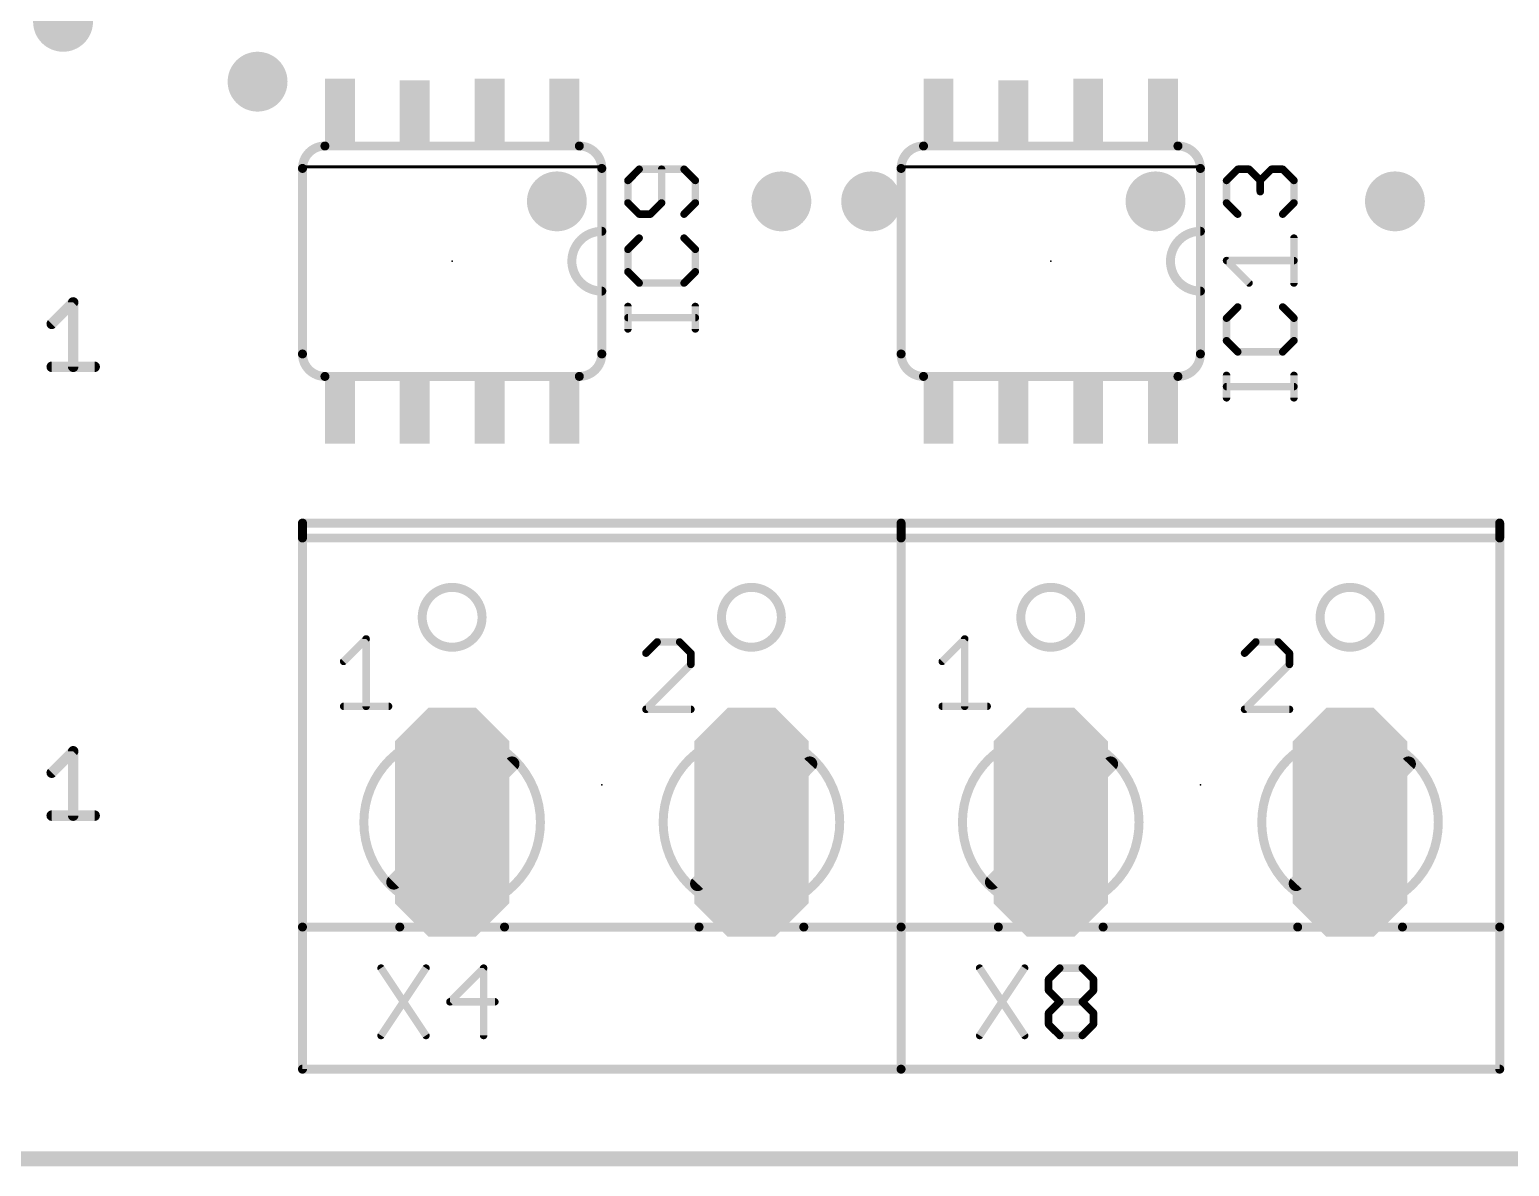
# Model space of a CAD drawing. Extents: x -10 to 136, y 0 to 101.
# Drawn here: x 66.49 to 91.6, y -0.13 to 19.17 of the extents above; entities that cross this region are included whole.
import ezdxf

# ---------------------------------------------------------------- set-up
doc = ezdxf.new("R2010")
doc.units = 0
for name, color, linetype in [('17', 92, 'CONTINUOUS'), ('18', 92, 'CONTINUOUS'), ('20', 7, 'CONTINUOUS'), ('21', 253, 'CONTINUOUS'), ('23', 7, 'CONTINUOUS'), ('25', 253, 'CONTINUOUS'), ('51', 253, 'CONTINUOUS')]:
    doc.layers.add(name, color=color, linetype=linetype)

# ---------------------------------------------------------------- blocks, each defined once
blk = doc.blocks.new('RECT')
blk.add_solid([(-0.5, -0.5), (0.5, -0.5), (-0.5, 0.5), (0.5, 0.5)])
blk = doc.blocks.new('LONGP100')
at = {"const_width": 0.5}
blk.add_lwpolyline([(-0.75, -0.1036), (-0.75, 0.1036), (-0.6036, 0.25), (0.6036, 0.25), (0.75, 0.1036), (0.75, -0.1036), (0.6036, -0.25), (-0.6036, -0.25), (-0.75, -0.1036), (-0.75, 0.1036)], dxfattribs=at)
blk = doc.blocks.new('ROUNDV')
at = {"const_width": 0.5}
blk.add_lwpolyline([(0, -0.25, 1), (0, 0.25, 1), (0, -0.25)], format="xyb", dxfattribs=at)

msp = doc.modelspace()

# ---------------------------------------------------------------- linework, layer by layer
at = {"layer": '20', "const_width": 0.254}
msp.add_lwpolyline([(0, 0), (135.89, 0)], dxfattribs=at)
at = {"layer": '21'}
for points, const_width in [([(71.501, 17.1958, 0.4142), (71.12, 16.8148)], 0.1524), ([(71.501, 17.2339, 1), (71.501, 17.1577)], 0.0762), ([(71.501, 17.1577, 1), (71.501, 17.2339)], 0.0762), ([(76.2, 16.8148, 0.4142), (75.819, 17.1958)], 0.1524), ([(75.819, 17.2339, 1), (75.819, 17.1577)], 0.0762), ([(75.819, 17.1577, 1), (75.819, 17.2339)], 0.0762), ([(81.661, 17.1958, 0.4142), (81.28, 16.8148)], 0.1524), ([(81.661, 17.2339, 1), (81.661, 17.1577)], 0.0762), ([(81.661, 17.1577, 1), (81.661, 17.2339)], 0.0762), ([(86.36, 16.8148, 0.4142), (85.979, 17.1958)], 0.1524), ([(85.979, 17.2339, 1), (85.979, 17.1577)], 0.0762), ([(85.979, 17.1577, 1), (85.979, 17.2339)], 0.0762), ([(71.1581, 16.8148, 1), (71.0819, 16.8148)], 0.0762), ([(71.0819, 16.8148, 1), (71.1581, 16.8148)], 0.0762), ([(71.12, 16.8529, 1), (71.12, 16.8275)], 0.0254), ([(76.2381, 16.8148, 1), (76.1619, 16.8148)], 0.0762), ([(76.1619, 16.8148, 1), (76.2381, 16.8148)], 0.0762), ([(76.2, 16.8275, 1), (76.2, 16.8529)], 0.0254), ([(81.3181, 16.8148, 1), (81.2419, 16.8148)], 0.0762), ([(81.2419, 16.8148, 1), (81.3181, 16.8148)], 0.0762), ([(81.28, 16.8529, 1), (81.28, 16.8275)], 0.0254), ([(86.3981, 16.8148, 1), (86.3219, 16.8148)], 0.0762), ([(86.3219, 16.8148, 1), (86.3981, 16.8148)], 0.0762), ([(86.36, 16.8275, 1), (86.36, 16.8529)], 0.0254), ([(76.2, 15.748, 1), (76.2, 14.732)], 0.1524), ([(76.2, 15.7099, 1), (76.2, 15.7861)], 0.0762), ([(86.36, 15.748, 1), (86.36, 14.732)], 0.1524), ([(86.36, 15.7099, 1), (86.36, 15.7861)], 0.0762), ([(67.2728, 14.5409, 1), (67.1839, 14.5409)], 0.0889), ([(67.2597, 14.5095, 1), (67.1969, 14.5723)], 0.0889), ([(76.2, 14.6939, 1), (76.2, 14.7701)], 0.0762), ([(86.36, 14.6939, 1), (86.36, 14.7701)], 0.0762), ([(66.8326, 14.2079, 1), (66.8954, 14.1451)], 0.0889), ([(71.12, 13.6652, 0.4142), (71.501, 13.2842)], 0.1524), ([(71.1581, 13.6652, 1), (71.0819, 13.6652)], 0.0762), ([(71.0819, 13.6652, 1), (71.1581, 13.6652)], 0.0762), ([(75.819, 13.2842, 0.4142), (76.2, 13.6652)], 0.1524), ([(76.2381, 13.6652, 1), (76.1619, 13.6652)], 0.0762), ([(76.1619, 13.6652, 1), (76.2381, 13.6652)], 0.0762), ([(81.28, 13.6652, 0.4142), (81.661, 13.2842)], 0.1524), ([(81.3181, 13.6652, 1), (81.2419, 13.6652)], 0.0762), ([(81.2419, 13.6652, 1), (81.3181, 13.6652)], 0.0762), ([(85.979, 13.2842, 0.4142), (86.36, 13.6652)], 0.1524), ([(86.3981, 13.6652, 1), (86.3219, 13.6652)], 0.0762), ([(86.3219, 13.6652, 1), (86.3981, 13.6652)], 0.0762), ([(66.864, 13.4923, 1), (66.864, 13.4034)], 0.0889), ([(67.1839, 13.4478, 1), (67.2728, 13.4478)], 0.0889), ([(67.5927, 13.4034, 1), (67.5927, 13.4923)], 0.0889), ([(71.501, 13.3223, 1), (71.501, 13.2461)], 0.0762), ([(71.501, 13.2461, 1), (71.501, 13.3223)], 0.0762), ([(75.819, 13.3223, 1), (75.819, 13.2461)], 0.0762), ([(75.819, 13.2461, 1), (75.819, 13.3223)], 0.0762), ([(81.661, 13.3223, 1), (81.661, 13.2461)], 0.0762), ([(81.661, 13.2461, 1), (81.661, 13.3223)], 0.0762), ([(85.979, 13.3223, 1), (85.979, 13.2461)], 0.0762), ([(85.979, 13.2461, 1), (85.979, 13.3223)], 0.0762), ([(71.1581, 10.795, 1), (71.0819, 10.795)], 0.0762), ([(71.12, 10.8331, 1), (71.12, 10.7569)], 0.0762), ([(81.3181, 10.795, 1), (81.2419, 10.795)], 0.0762), ([(81.3181, 10.795, 1), (81.2419, 10.795)], 0.0762), ([(81.28, 10.8331, 1), (81.28, 10.7569)], 0.0762), ([(81.28, 10.7569, 1), (81.28, 10.8331)], 0.0762), ([(91.4781, 10.795, 1), (91.4019, 10.795)], 0.0762), ([(91.44, 10.7569, 1), (91.44, 10.8331)], 0.0762), ([(71.12, 10.5791, 1), (71.12, 10.5029)], 0.0762), ([(71.1581, 10.541, 1), (71.0819, 10.541)], 0.0762), ([(71.0819, 10.541, 1), (71.1581, 10.541)], 0.0762), ([(81.3181, 10.541, 1), (81.2419, 10.541)], 0.0762), ([(81.28, 10.5791, 1), (81.28, 10.5029)], 0.0762), ([(81.3181, 10.541, 1), (81.2419, 10.541)], 0.0762), ([(81.2419, 10.541, 1), (81.3181, 10.541)], 0.0762), ([(81.2419, 10.541, 1), (81.3181, 10.541)], 0.0762), ([(81.28, 10.5029, 1), (81.28, 10.5791)], 0.0762), ([(91.4781, 10.541, 1), (91.4019, 10.541)], 0.0762), ([(91.4019, 10.541, 1), (91.4781, 10.541)], 0.0762), ([(91.44, 10.5029, 1), (91.44, 10.5791)], 0.0762), ([(73.66, 8.6868, 1), (73.66, 9.7028, 1), (73.66, 8.6868)], 0.1524), ([(78.74, 8.6868, 1), (78.74, 9.7028, 1), (78.74, 8.6868)], 0.1524), ([(83.82, 8.6868, 1), (83.82, 9.7028, 1), (83.82, 8.6868)], 0.1524), ([(88.9, 8.6868, 1), (88.9, 9.7028, 1), (88.9, 8.6868)], 0.1524), ([(67.2728, 6.9209, 1), (67.1839, 6.9209)], 0.0889), ([(67.2597, 6.8895, 1), (67.1969, 6.9523)], 0.0889), ([(66.8326, 6.5879, 1), (66.8954, 6.5251)], 0.0889), ([(66.864, 5.8723, 1), (66.864, 5.7833)], 0.0889), ([(67.1839, 5.8278, 1), (67.2728, 5.8278)], 0.0889), ([(67.5927, 5.7833, 1), (67.5927, 5.8723)], 0.0889), ([(71.12, 3.9751, 1), (71.12, 3.8989)], 0.0762), ([(71.1581, 3.937, 1), (71.0819, 3.937)], 0.0762), ([(71.0819, 3.937, 1), (71.1581, 3.937)], 0.0762), ([(72.771, 3.8989, 1), (72.771, 3.9751)], 0.0762), ([(74.549, 3.9751, 1), (74.549, 3.8989)], 0.0762), ([(77.851, 3.8989, 1), (77.851, 3.9751)], 0.0762), ([(79.629, 3.9751, 1), (79.629, 3.8989)], 0.0762), ([(81.3181, 3.937, 1), (81.2419, 3.937)], 0.0762), ([(81.28, 3.9751, 1), (81.28, 3.8989)], 0.0762), ([(81.3181, 3.937, 1), (81.2419, 3.937)], 0.0762), ([(81.2419, 3.937, 1), (81.3181, 3.937)], 0.0762), ([(81.2419, 3.937, 1), (81.3181, 3.937)], 0.0762), ([(81.28, 3.8989, 1), (81.28, 3.9751)], 0.0762), ([(82.931, 3.8989, 1), (82.931, 3.9751)], 0.0762), ([(84.709, 3.9751, 1), (84.709, 3.8989)], 0.0762), ([(88.011, 3.8989, 1), (88.011, 3.9751)], 0.0762), ([(89.789, 3.9751, 1), (89.789, 3.8989)], 0.0762), ([(91.4781, 3.937, 1), (91.4019, 3.937)], 0.0762), ([(91.4019, 3.937, 1), (91.4781, 3.937)], 0.0762), ([(91.44, 3.8989, 1), (91.44, 3.9751)], 0.0762), ([(71.12, 1.5621, 1), (71.12, 1.4859)], 0.0762), ([(71.0819, 1.524, 1), (71.1581, 1.524)], 0.0762), ([(81.28, 1.5621, 1), (81.28, 1.4859)], 0.0762), ([(81.2419, 1.524, 1), (81.3181, 1.524)], 0.0762), ([(81.2419, 1.524, 1), (81.3181, 1.524)], 0.0762), ([(81.28, 1.4859, 1), (81.28, 1.5621)], 0.0762), ([(91.4019, 1.524, 1), (91.4781, 1.524)], 0.0762), ([(91.44, 1.4859, 1), (91.44, 1.5621)], 0.0762)]:
    msp.add_lwpolyline(points, format="xyb", dxfattribs=dict(at, const_width=const_width))
for points, const_width in [([(75.819, 17.1958), (71.501, 17.1958)], 0.1524), ([(85.979, 17.1958), (81.661, 17.1958)], 0.1524), ([(71.12, 16.8148), (71.12, 13.6652)], 0.1524), ([(76.2, 16.8402), (71.12, 16.8402)], 0.0508), ([(76.2, 13.6652), (76.2, 16.8148)], 0.1524), ([(81.28, 16.8148), (81.28, 13.6652)], 0.1524), ([(86.36, 16.8402), (81.28, 16.8402)], 0.0508), ([(86.36, 13.6652), (86.36, 16.8148)], 0.1524), ([(66.864, 14.1765), (67.2283, 14.5409)], 0.1778), ([(67.2283, 14.5409), (67.2283, 13.4478)], 0.1778), ([(66.864, 13.4478), (67.5927, 13.4478)], 0.1778), ([(71.501, 13.2842), (75.819, 13.2842)], 0.1524), ([(81.661, 13.2842), (85.979, 13.2842)], 0.1524), ([(71.12, 10.541), (71.12, 10.795)], 0.1524), ([(71.12, 10.795), (81.28, 10.795)], 0.1524), ([(81.28, 10.541), (81.28, 10.795)], 0.1524), ([(81.28, 10.541), (81.28, 10.795)], 0.1524), ([(81.28, 10.795), (91.44, 10.795)], 0.1524), ([(91.44, 10.541), (91.44, 10.795)], 0.1524), ([(71.12, 10.541), (81.28, 10.541)], 0.1524), ([(71.12, 10.541), (71.12, 3.937)], 0.1524), ([(81.28, 3.937), (81.28, 10.541)], 0.1524), ([(81.28, 10.541), (91.44, 10.541)], 0.1524), ([(81.28, 10.541), (81.28, 3.937)], 0.1524), ([(91.44, 3.937), (91.44, 10.541)], 0.1524), ([(66.864, 6.5565), (67.2283, 6.9209)], 0.1778), ([(67.2283, 6.9209), (67.2283, 5.8278)], 0.1778), ([(66.864, 5.8278), (67.5927, 5.8278)], 0.1778), ([(71.12, 3.937), (72.771, 3.937)], 0.1524), ([(71.12, 3.937), (71.12, 1.524)], 0.1524), ([(74.549, 3.937), (77.851, 3.937)], 0.1524), ([(79.629, 3.937), (81.28, 3.937)], 0.1524), ([(81.28, 1.524), (81.28, 3.937)], 0.1524), ([(81.28, 3.937), (82.931, 3.937)], 0.1524), ([(81.28, 3.937), (81.28, 1.524)], 0.1524), ([(84.709, 3.937), (88.011, 3.937)], 0.1524), ([(89.789, 3.937), (91.44, 3.937)], 0.1524), ([(91.44, 1.524), (91.44, 3.937)], 0.1524), ([(81.28, 1.524), (71.12, 1.524)], 0.1524), ([(91.44, 1.524), (81.28, 1.524)], 0.1524)]:
    msp.add_lwpolyline(points, dxfattribs=dict(at, const_width=const_width))
at = {"layer": '23'}
for p in [(73.66, 15.24), (83.82, 15.24), (76.2, 6.35), (86.36, 6.35)]:
    msp.add_point(p, dxfattribs=at)
at = {"layer": '25', "const_width": 0.127}
for points in [[(76.8342, 16.8016), (76.6436, 16.6109)], [(77.5969, 16.8016), (76.8342, 16.8016)], [(77.2156, 16.2296), (77.2156, 16.8016)], [(77.7875, 16.6109), (77.5969, 16.8016)], [(86.8036, 16.6108), (86.9942, 16.8015)], [(86.9942, 16.8015), (87.1849, 16.8015)], [(87.1849, 16.8015), (87.3756, 16.6108)], [(87.3756, 16.6108), (87.5662, 16.8015)], [(87.5662, 16.8015), (87.7569, 16.8015)], [(87.7569, 16.8015), (87.9475, 16.6108)], [(76.6436, 16.6109), (76.6436, 16.2296)], [(77.7875, 16.2296), (77.7875, 16.6109)], [(86.8036, 16.2295), (86.8036, 16.6108)], [(87.3756, 16.6108), (87.3756, 16.4202)], [(87.9475, 16.6108), (87.9475, 16.2295)], [(76.6436, 16.2296), (76.8342, 16.039)], [(76.8342, 16.039), (77.0249, 16.039)], [(77.0249, 16.039), (77.2156, 16.2296)], [(77.5969, 16.039), (77.7875, 16.2296)], [(86.9942, 16.0389), (86.8036, 16.2295)], [(87.9475, 16.2295), (87.7569, 16.0389)], [(76.8342, 15.6323), (76.6436, 15.4416)], [(77.7875, 15.4416), (77.5969, 15.6323)], [(87.9475, 14.8696), (87.9475, 15.6322)], [(76.6436, 15.4416), (76.6436, 15.0603)], [(77.7875, 15.0603), (77.7875, 15.4416)], [(76.6436, 15.0603), (76.8342, 14.8697)], [(77.5969, 14.8697), (77.7875, 15.0603)], [(87.1849, 14.8696), (86.8036, 15.2509)], [(86.8036, 15.2509), (87.9475, 15.2509)], [(76.8342, 14.8697), (77.5969, 14.8697)], [(76.6436, 14.0902), (76.6436, 14.4715)], [(77.7875, 14.2808), (76.6436, 14.2808)], [(77.7875, 14.0902), (77.7875, 14.4715)], [(86.9942, 14.4629), (86.8036, 14.2722)], [(86.8036, 14.2722), (86.8036, 13.8909)], [(87.9475, 14.2722), (87.7569, 14.4629)], [(87.9475, 13.8909), (87.9475, 14.2722)], [(86.8036, 13.8909), (86.9942, 13.7003)], [(87.7569, 13.7003), (87.9475, 13.8909)], [(86.9942, 13.7003), (87.7569, 13.7003)], [(86.8036, 12.9208), (86.8036, 13.3021)], [(87.9475, 12.9208), (87.9475, 13.3021)], [(87.9475, 13.1114), (86.8036, 13.1114)], [(72.4535, 3.2394), (73.2161, 2.0955)], [(73.2161, 3.2394), (72.4535, 2.0955)], [(74.1947, 3.2394), (73.6228, 2.6674)], [(74.1947, 2.0955), (74.1947, 3.2394)], [(82.6135, 3.2394), (83.3761, 2.0955)], [(83.3761, 3.2394), (82.6135, 2.0955)], [(83.7828, 3.0488), (83.9734, 3.2394)], [(83.9734, 3.2394), (84.3547, 3.2394)], [(84.3547, 3.2394), (84.5454, 3.0488)], [(83.7828, 2.8581), (83.7828, 3.0488)], [(84.5454, 3.0488), (84.5454, 2.8581)], [(83.9734, 2.6674), (83.7828, 2.8581)], [(84.5454, 2.8581), (84.3547, 2.6674)], [(73.6228, 2.6674), (74.3854, 2.6674)], [(83.7828, 2.4768), (83.9734, 2.6674)], [(83.7828, 2.2861), (83.7828, 2.4768)], [(83.9734, 2.6674), (84.3547, 2.6674)], [(84.3547, 2.6674), (84.5454, 2.4768)], [(84.5454, 2.4768), (84.5454, 2.2861)], [(83.9734, 2.0955), (83.7828, 2.2861)], [(84.5454, 2.2861), (84.3547, 2.0955)], [(84.3547, 2.0955), (83.9734, 2.0955)]]:
    msp.add_lwpolyline(points, dxfattribs=at)
at = {"layer": '25', "const_width": 0.0635}
for points in [[(76.8342, 16.8333, 1), (76.8342, 16.7699)], [(76.8567, 16.7792, 1), (76.8117, 16.824)], [(77.2474, 16.8016, 1), (77.1839, 16.8016)], [(77.6194, 16.824, 1), (77.5744, 16.7792)], [(77.5969, 16.7699, 1), (77.5969, 16.8333)], [(86.9942, 16.8332, 1), (86.9942, 16.7698)], [(87.0167, 16.7791, 1), (86.9717, 16.8239)], [(87.2074, 16.824, 1), (87.1624, 16.779)], [(87.1849, 16.7698, 1), (87.1849, 16.8332)], [(87.5662, 16.8332, 1), (87.5662, 16.7698)], [(87.5887, 16.7791, 1), (87.5437, 16.8239)], [(87.7794, 16.8239, 1), (87.7344, 16.7791)], [(87.7569, 16.7698, 1), (87.7569, 16.8332)], [(76.6211, 16.6333, 1), (76.6661, 16.5885)], [(76.6754, 16.6109, 1), (76.6119, 16.6109)], [(77.8193, 16.6109, 1), (77.7558, 16.6109)], [(77.765, 16.5885, 1), (77.81, 16.6333)], [(86.8354, 16.6108, 1), (86.7719, 16.6108)], [(86.7811, 16.6332, 1), (86.8261, 16.5884)], [(87.3531, 16.6332, 1), (87.3981, 16.5884)], [(87.4074, 16.6108, 1), (87.3439, 16.6108)], [(87.3531, 16.5883, 1), (87.3981, 16.6333)], [(87.9793, 16.6108, 1), (87.9158, 16.6108)], [(87.925, 16.5884, 1), (87.97, 16.6332)], [(87.3439, 16.4202, 1), (87.4074, 16.4202)], [(76.6661, 16.2521, 1), (76.6211, 16.2071)], [(76.6119, 16.2296, 1), (76.6754, 16.2296)], [(76.8342, 16.0708, 1), (76.8342, 16.0073)], [(76.8117, 16.0165, 1), (76.8567, 16.0615)], [(77.0025, 16.0615, 1), (77.0473, 16.0165)], [(77.0249, 16.0073, 1), (77.0249, 16.0708)], [(77.1839, 16.2296, 1), (77.2474, 16.2296)], [(77.238, 16.2071, 1), (77.1932, 16.2521)], [(77.5744, 16.0615, 1), (77.6194, 16.0165)], [(77.7558, 16.2296, 1), (77.8193, 16.2296)], [(77.81, 16.2071, 1), (77.765, 16.2521)], [(86.8261, 16.252, 1), (86.7811, 16.207)], [(86.7719, 16.2295, 1), (86.8354, 16.2295)], [(86.9717, 16.0164, 1), (87.0167, 16.0614)], [(87.7344, 16.0614, 1), (87.7794, 16.0164)], [(87.9158, 16.2295, 1), (87.9793, 16.2295)], [(87.97, 16.207, 1), (87.925, 16.252)], [(76.8567, 15.6099, 1), (76.8117, 15.6547)], [(77.6194, 15.6547, 1), (77.5744, 15.6099)], [(87.9793, 15.6322, 1), (87.9158, 15.6322)], [(76.6211, 15.464, 1), (76.6661, 15.4192)], [(76.6754, 15.4416, 1), (76.6119, 15.4416)], [(77.8193, 15.4416, 1), (77.7558, 15.4416)], [(77.765, 15.4192, 1), (77.81, 15.464)], [(76.6661, 15.0828, 1), (76.6211, 15.0378)], [(76.6119, 15.0603, 1), (76.6754, 15.0603)], [(77.7558, 15.0603, 1), (77.8193, 15.0603)], [(77.81, 15.0378, 1), (77.765, 15.0828)], [(86.8261, 15.2734, 1), (86.7811, 15.2284)], [(86.8036, 15.2827, 1), (86.8036, 15.2192)], [(87.9475, 15.2192, 1), (87.9475, 15.2827)], [(76.8342, 14.9015, 1), (76.8342, 14.8379)], [(76.8117, 14.8472, 1), (76.8567, 14.8922)], [(77.5744, 14.8922, 1), (77.6194, 14.8472)], [(77.5969, 14.8379, 1), (77.5969, 14.9015)], [(87.1624, 14.8471, 1), (87.2074, 14.8921)], [(87.9158, 14.8696, 1), (87.9793, 14.8696)], [(76.6436, 14.3126, 1), (76.6436, 14.2491)], [(76.6754, 14.4715, 1), (76.6119, 14.4715)], [(77.8193, 14.4715, 1), (77.7558, 14.4715)], [(77.7875, 14.2491, 1), (77.7875, 14.3126)], [(86.8354, 14.2722, 1), (86.7719, 14.2722)], [(86.7811, 14.2946, 1), (86.8261, 14.2498)], [(87.0167, 14.4405, 1), (86.9717, 14.4853)], [(87.7794, 14.4853, 1), (87.7344, 14.4405)], [(87.9793, 14.2722, 1), (87.9158, 14.2722)], [(87.925, 14.2498, 1), (87.97, 14.2946)], [(76.6119, 14.0902, 1), (76.6754, 14.0902)], [(77.7558, 14.0902, 1), (77.8193, 14.0902)], [(86.8261, 13.9134, 1), (86.7811, 13.8684)], [(86.7719, 13.8909, 1), (86.8354, 13.8909)], [(87.9158, 13.8909, 1), (87.9793, 13.8909)], [(87.97, 13.8684, 1), (87.925, 13.9134)], [(86.9942, 13.7321, 1), (86.9942, 13.6685)], [(86.9717, 13.6778, 1), (87.0167, 13.7228)], [(87.7344, 13.7228, 1), (87.7794, 13.6778)], [(87.7569, 13.6685, 1), (87.7569, 13.7321)], [(86.8354, 13.3021, 1), (86.7719, 13.3021)], [(87.9793, 13.3021, 1), (87.9158, 13.3021)], [(86.8036, 13.1432, 1), (86.8036, 13.0797)], [(87.9475, 13.0797, 1), (87.9475, 13.1432)], [(86.7719, 12.9208, 1), (86.8354, 12.9208)], [(87.9158, 12.9208, 1), (87.9793, 12.9208)], [(72.4799, 3.257, 1), (72.4271, 3.2218)], [(73.2425, 3.2218, 1), (73.1897, 3.257)], [(74.2264, 3.2394, 1), (74.1629, 3.2394)], [(74.2172, 3.217, 1), (74.1722, 3.2618)], [(82.6399, 3.257, 1), (82.5871, 3.2218)], [(83.4025, 3.2218, 1), (83.3497, 3.257)], [(83.9734, 3.2712, 1), (83.9734, 3.2077)], [(83.9959, 3.2169, 1), (83.9509, 3.2619)], [(84.3771, 3.2619, 1), (84.3323, 3.2169)], [(84.3547, 3.2077, 1), (84.3547, 3.2712)], [(83.7603, 3.0713, 1), (83.8053, 3.0263)], [(83.8146, 3.0488, 1), (83.7511, 3.0488)], [(84.5772, 3.0488, 1), (84.5136, 3.0488)], [(84.523, 3.0263, 1), (84.5678, 3.0713)], [(83.8053, 2.8805, 1), (83.7603, 2.8357)], [(83.7511, 2.8581, 1), (83.8146, 2.8581)], [(84.5136, 2.8581, 1), (84.5772, 2.8581)], [(84.5679, 2.8356, 1), (84.5229, 2.8806)], [(73.6228, 2.6992, 1), (73.6228, 2.6357)], [(73.6003, 2.6898, 1), (73.6453, 2.645)], [(74.3854, 2.6357, 1), (74.3854, 2.6992)], [(83.7603, 2.4993, 1), (83.8053, 2.4543)], [(83.8146, 2.4768, 1), (83.7511, 2.4768)], [(83.9734, 2.6992, 1), (83.9734, 2.6357)], [(83.9959, 2.6449, 1), (83.9509, 2.6899)], [(83.9509, 2.645, 1), (83.9959, 2.6898)], [(84.3322, 2.6899, 1), (84.3772, 2.6449)], [(84.3771, 2.6899, 1), (84.3323, 2.6449)], [(84.3547, 2.6357, 1), (84.3547, 2.6992)], [(84.5772, 2.4768, 1), (84.5136, 2.4768)], [(84.523, 2.4543, 1), (84.5678, 2.4993)], [(83.8053, 2.3086, 1), (83.7603, 2.2636)], [(83.7511, 2.2861, 1), (83.8146, 2.2861)], [(84.5136, 2.2861, 1), (84.5772, 2.2861)], [(84.5678, 2.2636, 1), (84.523, 2.3086)], [(72.4271, 2.1131, 1), (72.4799, 2.0779)], [(73.1897, 2.0779, 1), (73.2425, 2.1131)], [(74.1629, 2.0955, 1), (74.2264, 2.0955)], [(82.5871, 2.1131, 1), (82.6399, 2.0779)], [(83.3497, 2.0779, 1), (83.4025, 2.1131)], [(83.9734, 2.1273, 1), (83.9734, 2.0637)], [(83.9509, 2.073, 1), (83.9959, 2.118)], [(84.3323, 2.118, 1), (84.3771, 2.073)], [(84.3547, 2.0637, 1), (84.3547, 2.1273)]]:
    msp.add_lwpolyline(points, format="xyb", dxfattribs=at)
at = {"layer": '51'}
for points, const_width in [([(71.8185, 8.4461), (72.1998, 8.8274)], 0.127), ([(72.1998, 8.8274), (72.1998, 7.6835)], 0.127), ([(77.1399, 8.7766), (76.9493, 8.586)], 0.127), ([(77.5212, 8.7766), (77.1399, 8.7766)], 0.127), ([(77.7119, 8.586), (77.5212, 8.7766)], 0.127), ([(81.9785, 8.4461), (82.3598, 8.8274)], 0.127), ([(82.3598, 8.8274), (82.3598, 7.6835)], 0.127), ([(87.2999, 8.7766), (87.1093, 8.586)], 0.127), ([(87.6812, 8.7766), (87.2999, 8.7766)], 0.127), ([(87.8719, 8.586), (87.6812, 8.7766)], 0.127), ([(77.7119, 8.3953), (77.7119, 8.586)], 0.127), ([(87.8719, 8.3953), (87.8719, 8.586)], 0.127), ([(76.9493, 7.6327), (77.7119, 8.3953)], 0.127), ([(87.1093, 7.6327), (87.8719, 8.3953)], 0.127), ([(71.8185, 7.6835), (72.5811, 7.6835)], 0.127), ([(77.7119, 7.6327), (76.9493, 7.6327)], 0.127), ([(81.9785, 7.6835), (82.7411, 7.6835)], 0.127), ([(87.8719, 7.6327), (87.1093, 7.6327)], 0.127), ([(72.6694, 4.699), (74.676, 6.7056)], 0.254), ([(77.8256, 4.6736), (79.7306, 6.7056)], 0.254), ([(82.8294, 4.699), (84.836, 6.7056)], 0.254), ([(87.9856, 4.6736), (89.8906, 6.7056)], 0.254), ([(72.771, 3.937), (74.549, 3.937)], 0.1524), ([(77.851, 3.937), (79.629, 3.937)], 0.1524), ([(82.931, 3.937), (84.709, 3.937)], 0.1524), ([(88.011, 3.937), (89.789, 3.937)], 0.1524)]:
    msp.add_lwpolyline(points, dxfattribs=dict(at, const_width=const_width))
for points, const_width in [([(72.2316, 8.8274, 1), (72.1681, 8.8274)], 0.0635), ([(72.2223, 8.8049, 1), (72.1773, 8.8499)], 0.0635), ([(77.1399, 8.8084, 1), (77.1399, 8.7448)], 0.0635), ([(77.1624, 8.7541, 1), (77.1174, 8.7991)], 0.0635), ([(77.5436, 8.7991, 1), (77.4988, 8.7541)], 0.0635), ([(77.5212, 8.7448, 1), (77.5212, 8.8084)], 0.0635), ([(82.3916, 8.8274, 1), (82.3281, 8.8274)], 0.0635), ([(82.3823, 8.8049, 1), (82.3373, 8.8499)], 0.0635), ([(87.2999, 8.8084, 1), (87.2999, 8.7448)], 0.0635), ([(87.3224, 8.7541, 1), (87.2774, 8.7991)], 0.0635), ([(87.7036, 8.7991, 1), (87.6588, 8.7541)], 0.0635), ([(87.6812, 8.7448, 1), (87.6812, 8.8084)], 0.0635), ([(76.9268, 8.6085, 1), (76.9718, 8.5635)], 0.0635), ([(77.7437, 8.586, 1), (77.6801, 8.586)], 0.0635), ([(77.6895, 8.5635, 1), (77.7343, 8.6085)], 0.0635), ([(87.0868, 8.6085, 1), (87.1318, 8.5635)], 0.0635), ([(87.9037, 8.586, 1), (87.8402, 8.586)], 0.0635), ([(87.8495, 8.5635, 1), (87.8943, 8.6085)], 0.0635), ([(71.796, 8.4686, 1), (71.841, 8.4236)], 0.0635), ([(77.6801, 8.3953, 1), (77.7437, 8.3953)], 0.0635), ([(77.7344, 8.3728, 1), (77.6894, 8.4178)], 0.0635), ([(81.956, 8.4686, 1), (82.001, 8.4236)], 0.0635), ([(87.8402, 8.3953, 1), (87.9037, 8.3953)], 0.0635), ([(87.8944, 8.3728, 1), (87.8494, 8.4178)], 0.0635), ([(71.8185, 7.7153, 1), (71.8185, 7.6518)], 0.0635), ([(72.1681, 7.6835, 1), (72.2316, 7.6835)], 0.0635), ([(72.5811, 7.6518, 1), (72.5811, 7.7153)], 0.0635), ([(76.9268, 7.6552, 1), (76.9718, 7.6102)], 0.0635), ([(76.9493, 7.6645, 1), (76.9493, 7.601)], 0.0635), ([(77.7119, 7.601, 1), (77.7119, 7.6645)], 0.0635), ([(81.9785, 7.7153, 1), (81.9785, 7.6518)], 0.0635), ([(82.3281, 7.6835, 1), (82.3916, 7.6835)], 0.0635), ([(82.7411, 7.6518, 1), (82.7411, 7.7153)], 0.0635), ([(87.0868, 7.6552, 1), (87.1318, 7.6102)], 0.0635), ([(87.1093, 7.6645, 1), (87.1093, 7.601)], 0.0635), ([(87.8719, 7.601, 1), (87.8719, 7.6645)], 0.0635), ([(73.66, 4.2164, 1), (73.66, 7.2136, 1), (73.66, 4.2164)], 0.1524), ([(78.74, 4.2164, 1), (78.74, 7.2136, 1), (78.74, 4.2164)], 0.1524), ([(83.82, 4.2164, 1), (83.82, 7.2136, 1), (83.82, 4.2164)], 0.1524), ([(88.9, 4.2164, 1), (88.9, 7.2136, 1), (88.9, 4.2164)], 0.1524), ([(74.7209, 6.6607, 1), (74.6311, 6.7505)], 0.127), ([(79.7769, 6.6622, 1), (79.6843, 6.749)], 0.127), ([(84.8809, 6.6607, 1), (84.7911, 6.7505)], 0.127), ([(89.9369, 6.6622, 1), (89.8443, 6.749)], 0.127), ([(72.6245, 4.7439, 1), (72.7143, 4.6541)], 0.127), ([(77.7793, 4.717, 1), (77.8719, 4.6302)], 0.127), ([(82.7845, 4.7439, 1), (82.8743, 4.6541)], 0.127), ([(87.9393, 4.717, 1), (88.0319, 4.6302)], 0.127), ([(72.771, 3.9751, 1), (72.771, 3.8989)], 0.0762), ([(74.549, 3.8989, 1), (74.549, 3.9751)], 0.0762), ([(77.851, 3.9751, 1), (77.851, 3.8989)], 0.0762), ([(79.629, 3.8989, 1), (79.629, 3.9751)], 0.0762), ([(82.931, 3.9751, 1), (82.931, 3.8989)], 0.0762), ([(84.709, 3.8989, 1), (84.709, 3.9751)], 0.0762), ([(88.011, 3.9751, 1), (88.011, 3.8989)], 0.0762), ([(89.789, 3.8989, 1), (89.789, 3.9751)], 0.0762)]:
    msp.add_lwpolyline(points, format="xyb", dxfattribs=dict(at, const_width=const_width))

# ---------------------------------------------------------------- block references
at = {"layer": '17', "xscale": 1.9432, "yscale": 1.9432, "rotation": 90}
for p in [(73.66, 5.715), (73.66, 5.715), (78.74, 5.715), (78.74, 5.715), (83.82, 5.715), (83.82, 5.715), (88.9, 5.715), (88.9, 5.715)]:
    msp.add_blockref('LONGP100', p, dxfattribs=at)
at = {"layer": '18', "xscale": 1.016, "yscale": 1.016}
for p in [(67.056, 19.304), (70.358, 18.288), (75.438, 16.256), (79.248, 16.256), (80.772, 16.256), (85.598, 16.256), (89.662, 16.256)]:
    msp.add_blockref('ROUNDV', p, dxfattribs=at)
at = {"layer": '51', "xscale": 0.508, "yscale": 1.143, "rotation": 180}
for p in [(71.755, 17.7673), (74.295, 17.7673), (75.565, 17.7673), (81.915, 17.7673), (84.455, 17.7673), (85.725, 17.7673), (73.025, 17.7419), (83.185, 17.7419), (71.755, 12.7127), (73.025, 12.7127), (74.295, 12.7127), (75.565, 12.7127), (81.915, 12.7127), (83.185, 12.7127), (84.455, 12.7127), (85.725, 12.7127)]:
    msp.add_blockref('RECT', p, dxfattribs=at)

doc.saveas('drawing.dxf')
